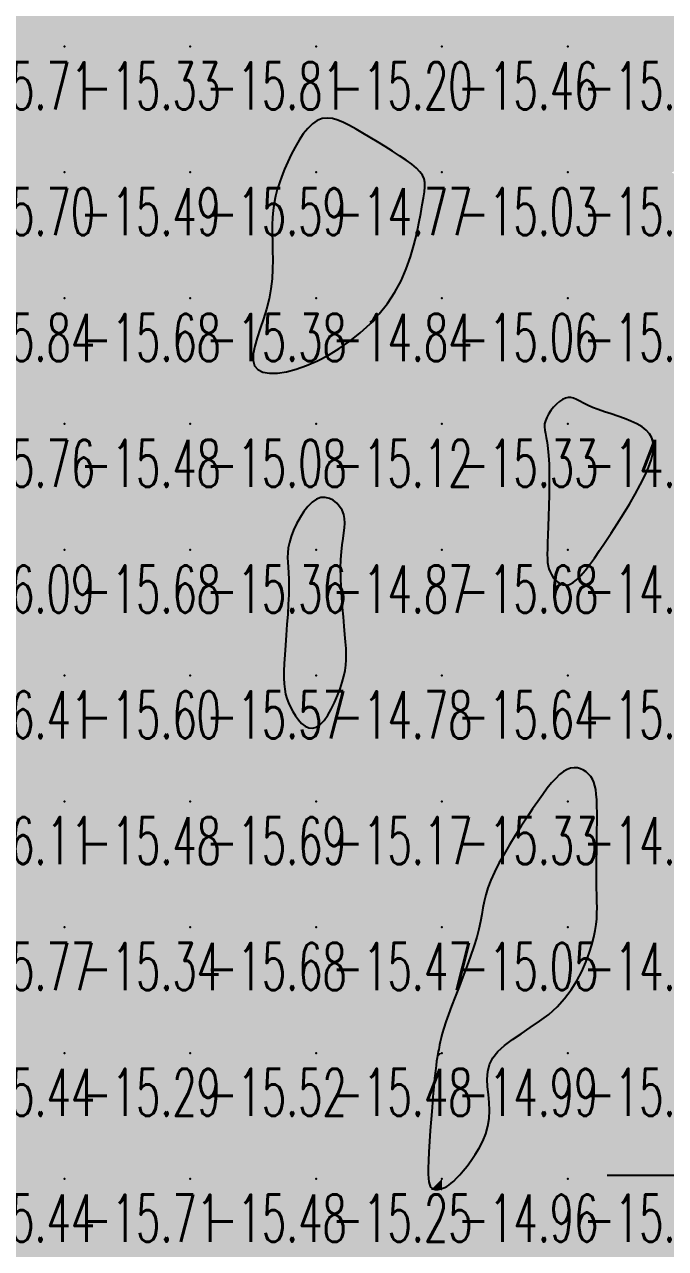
# Model space of a CAD drawing. Header units: millimetres. Extents: x 88261 to 90953, y 390274 to 392322.
# Drawn here: x 89697.1 to 89748, y 390741.7 to 390839 of the extents above; entities that cross this region are included whole.
import ezdxf
from ezdxf.enums import TextEntityAlignment as Align

# ---------------------------------------------------------------- set-up
doc = ezdxf.new("R2010")
doc.units = ezdxf.units.MM
doc.header["$LTSCALE"] = 25
for name, color, linetype in [('Carroyage(1)_Croix', 7, 'Continuous'), ('CN_04_00', 242, 'Continuous'), ('COTEAlt', 7, 'Continuous'), ('TN_COLORIAGE', 7, 'Continuous')]:
    doc.layers.add(name, color=color, linetype=linetype)
doc.styles.add('Simplex 1.0', font='Simplex.shx', dxfattribs={"width": 0.99, "height": 2.5})
doc.styles.get("Standard").update_dxf_attribs({"font": 'times.ttf'})

# ---------------------------------------------------------------- blocks, each defined once
blk = doc.blocks.new('COTE')
at = {"color": 0}
blk.add_point((0, 0), dxfattribs=at)
at = {"layer": 'COTEAlt'}
blk.add_attdef('ALT', text='', height=3.75, dxfattribs=at).set_placement((1.25, -1.25), align=Align.TOP_LEFT)

msp = doc.modelspace()

# ---------------------------------------------------------------- linework, layer by layer
at = {"layer": 'Carroyage(1)_Croix'}
msp.add_line((89743.4, 390747.54), (89755.9, 390747.54), dxfattribs=at)
at = {"layer": 'CN_04_00', "elevation": -15, "flags": 128}
for points in [[(89721.223, 390812.701), (89722.088, 390813.227), (89722.937, 390813.824), (89723.759, 390814.486), (89724.539, 390815.209), (89725.266, 390815.989), (89725.927, 390816.822), (89726.508, 390817.702), (89727.002, 390818.623), (89727.414, 390819.568), (89727.753, 390820.517), (89728.029, 390821.451), (89728.251, 390822.351), (89728.429, 390823.196), (89728.572, 390823.967), (89728.69, 390824.646), (89728.789, 390825.217), (89728.862, 390825.694), (89728.9, 390826.094), (89728.893, 390826.434), (89728.832, 390826.734), (89728.706, 390827.01), (89728.506, 390827.281), (89728.222, 390827.565), (89727.849, 390827.875), (89727.398, 390828.209), (89726.886, 390828.561), (89726.329, 390828.923), (89725.743, 390829.291), (89725.144, 390829.657), (89724.549, 390830.014), (89723.973, 390830.357), (89723.429, 390830.678), (89722.918, 390830.966), (89722.436, 390831.209), (89721.979, 390831.397), (89721.544, 390831.517), (89721.128, 390831.557), (89720.727, 390831.506), (89720.338, 390831.352), (89719.958, 390831.089), (89719.589, 390830.729), (89719.234, 390830.288), (89718.894, 390829.786), (89718.573, 390829.238), (89718.273, 390828.663), (89717.997, 390828.077), (89717.747, 390827.499), (89717.525, 390826.94), (89717.332, 390826.398), (89717.167, 390825.865), (89717.03, 390825.332), (89716.922, 390824.793), (89716.84, 390824.239), (89716.787, 390823.662), (89716.761, 390823.054), (89716.76, 390822.411), (89716.774, 390821.733), (89716.791, 390821.026), (89716.8, 390820.292), (89716.789, 390819.536), (89716.745, 390818.762), (89716.657, 390817.975), (89716.513, 390817.177), (89716.307, 390816.375), (89716.062, 390815.583), (89715.805, 390814.815), (89715.566, 390814.086), (89715.373, 390813.412), (89715.253, 390812.808), (89715.235, 390812.288), (89715.349, 390811.869), (89715.613, 390811.561), (89716.019, 390811.364), (89716.546, 390811.272), (89717.176, 390811.282), (89717.89, 390811.39), (89718.671, 390811.59), (89719.499, 390811.878), (89720.355, 390812.25), (89721.223, 390812.701)], [(89740.685, 390794.64), (89740.981, 390794.875), (89741.296, 390795.191), (89741.632, 390795.584), (89741.991, 390796.049), (89742.375, 390796.583), (89742.787, 390797.181), (89743.227, 390797.84), (89743.697, 390798.553), (89744.184, 390799.306), (89744.674, 390800.083), (89745.153, 390800.869), (89745.607, 390801.647), (89746.022, 390802.401), (89746.383, 390803.115), (89746.677, 390803.773), (89746.892, 390804.363), (89747.025, 390804.887), (89747.078, 390805.352), (89747.051, 390805.764), (89746.946, 390806.129), (89746.762, 390806.453), (89746.501, 390806.742), (89746.164, 390807.004), (89745.752, 390807.242), (89745.283, 390807.462), (89744.773, 390807.665), (89744.239, 390807.856), (89743.7, 390808.038), (89743.173, 390808.213), (89742.676, 390808.384), (89742.226, 390808.556), (89741.837, 390808.728), (89741.502, 390808.895), (89741.212, 390809.048), (89740.956, 390809.178), (89740.724, 390809.276), (89740.506, 390809.333), (89740.293, 390809.342), (89740.073, 390809.294), (89739.839, 390809.182), (89739.598, 390809.016), (89739.357, 390808.805), (89739.127, 390808.562), (89738.914, 390808.298), (89738.729, 390808.023), (89738.579, 390807.749), (89738.474, 390807.486), (89738.419, 390807.243), (89738.408, 390807.005), (89738.432, 390806.755), (89738.48, 390806.476), (89738.544, 390806.151), (89738.615, 390805.761), (89738.682, 390805.29), (89738.737, 390804.721), (89738.772, 390804.042), (89738.788, 390803.276), (89738.789, 390802.449), (89738.777, 390801.592), (89738.757, 390800.73), (89738.731, 390799.894), (89738.702, 390799.111), (89738.675, 390798.41), (89738.651, 390797.811), (89738.634, 390797.308), (89738.628, 390796.886), (89738.634, 390796.531), (89738.656, 390796.228), (89738.697, 390795.963), (89738.76, 390795.722), (89738.848, 390795.491), (89738.962, 390795.26), (89739.103, 390795.035), (89739.269, 390794.829), (89739.457, 390794.653), (89739.666, 390794.52), (89739.896, 390794.441), (89740.143, 390794.427), (89740.406, 390794.49), (89740.685, 390794.64)], [(89720.576, 390783.35), (89720.879, 390783.676), (89721.174, 390784.093), (89721.454, 390784.576), (89721.714, 390785.103), (89721.95, 390785.651), (89722.156, 390786.195), (89722.326, 390786.714), (89722.456, 390787.19), (89722.55, 390787.633), (89722.61, 390788.059), (89722.64, 390788.485), (89722.645, 390788.927), (89722.628, 390789.401), (89722.593, 390789.923), (89722.543, 390790.51), (89722.484, 390791.173), (89722.419, 390791.897), (89722.354, 390792.663), (89722.295, 390793.453), (89722.246, 390794.246), (89722.213, 390795.024), (89722.202, 390795.766), (89722.217, 390796.455), (89722.261, 390797.075), (89722.324, 390797.629), (89722.396, 390798.127), (89722.463, 390798.575), (89722.513, 390798.984), (89722.535, 390799.36), (89722.516, 390799.713), (89722.445, 390800.05), (89722.312, 390800.376), (89722.123, 390800.68), (89721.886, 390800.949), (89721.61, 390801.168), (89721.302, 390801.323), (89720.972, 390801.4), (89720.628, 390801.384), (89720.278, 390801.262), (89719.93, 390801.025), (89719.592, 390800.688), (89719.27, 390800.275), (89718.97, 390799.806), (89718.699, 390799.303), (89718.464, 390798.789), (89718.272, 390798.285), (89718.128, 390797.812), (89718.036, 390797.386), (89717.99, 390796.996), (89717.979, 390796.621), (89717.993, 390796.243), (89718.021, 390795.843), (89718.054, 390795.402), (89718.08, 390794.901), (89718.09, 390794.322), (89718.076, 390793.652), (89718.042, 390792.908), (89717.992, 390792.113), (89717.933, 390791.291), (89717.871, 390790.464), (89717.81, 390789.657), (89717.756, 390788.893), (89717.716, 390788.196), (89717.694, 390787.582), (89717.692, 390787.044), (89717.712, 390786.571), (89717.757, 390786.15), (89717.826, 390785.767), (89717.922, 390785.41), (89718.047, 390785.066), (89718.203, 390784.723), (89718.389, 390784.372), (89718.603, 390784.028), (89718.842, 390783.709), (89719.101, 390783.433), (89719.377, 390783.219), (89719.667, 390783.086), (89719.966, 390783.052), (89720.27, 390783.136), (89720.576, 390783.35)], [(89730.478, 390746.553), (89730.634, 390746.637), (89730.803, 390746.746), (89730.989, 390746.886), (89731.194, 390747.063), (89731.421, 390747.283), (89731.673, 390747.551), (89731.952, 390747.873), (89732.259, 390748.252), (89732.581, 390748.685), (89732.905, 390749.164), (89733.214, 390749.684), (89733.494, 390750.238), (89733.731, 390750.82), (89733.909, 390751.424), (89734.014, 390752.043), (89734.038, 390752.672), (89734.005, 390753.304), (89733.944, 390753.934), (89733.886, 390754.557), (89733.861, 390755.166), (89733.901, 390755.756), (89734.035, 390756.322), (89734.293, 390756.857), (89734.697, 390757.359), (89735.226, 390757.838), (89735.852, 390758.306), (89736.546, 390758.775), (89737.277, 390759.257), (89738.018, 390759.764), (89738.738, 390760.31), (89739.408, 390760.906), (89740.006, 390761.559), (89740.529, 390762.258), (89740.981, 390762.985), (89741.366, 390763.722), (89741.69, 390764.454), (89741.955, 390765.162), (89742.166, 390765.829), (89742.326, 390766.438), (89742.441, 390766.978), (89742.517, 390767.464), (89742.561, 390767.915), (89742.58, 390768.352), (89742.581, 390768.796), (89742.57, 390769.266), (89742.554, 390769.783), (89742.541, 390770.368), (89742.536, 390771.033), (89742.538, 390771.764), (89742.546, 390772.538), (89742.556, 390773.335), (89742.567, 390774.13), (89742.576, 390774.904), (89742.583, 390775.633), (89742.583, 390776.295), (89742.576, 390776.875), (89742.558, 390777.374), (89742.527, 390777.804), (89742.48, 390778.172), (89742.415, 390778.488), (89742.328, 390778.761), (89742.218, 390778.999), (89742.081, 390779.213), (89741.916, 390779.408), (89741.724, 390779.581), (89741.51, 390779.724), (89741.275, 390779.832), (89741.023, 390779.898), (89740.758, 390779.915), (89740.481, 390779.876), (89740.197, 390779.775), (89739.906, 390779.607), (89739.607, 390779.372), (89739.297, 390779.071), (89738.972, 390778.706), (89738.63, 390778.278), (89738.266, 390777.79), (89737.877, 390777.241), (89737.461, 390776.634), (89737.017, 390775.973), (89736.554, 390775.269), (89736.087, 390774.538), (89735.628, 390773.794), (89735.19, 390773.05), (89734.787, 390772.323), (89734.432, 390771.626), (89734.137, 390770.974), (89733.911, 390770.376), (89733.742, 390769.82), (89733.615, 390769.29), (89733.512, 390768.769), (89733.417, 390768.24), (89733.314, 390767.686), (89733.187, 390767.091), (89733.019, 390766.437), (89732.799, 390765.715), (89732.535, 390764.938), (89732.24, 390764.127), (89731.927, 390763.304), (89731.611, 390762.488), (89731.304, 390761.701), (89731.018, 390760.964), (89730.769, 390760.297), (89730.565, 390759.716), (89730.403, 390759.218), (89730.279, 390758.794), (89730.185, 390758.437), (89730.115, 390758.138), (89730.065, 390757.889), (89730.027, 390757.681), (89729.995, 390757.507), (89729.965, 390757.355), (89729.935, 390757.208), (89729.902, 390757.044), (89729.867, 390756.843), (89729.828, 390756.584), (89729.784, 390756.247), (89729.733, 390755.809), (89729.675, 390755.251), (89729.609, 390754.561), (89729.538, 390753.765), (89729.465, 390752.896), (89729.393, 390751.99), (89729.326, 390751.081), (89729.267, 390750.203), (89729.219, 390749.391), (89729.186, 390748.679), (89729.17, 390748.094), (89729.17, 390747.629), (89729.187, 390747.269), (89729.217, 390746.998), (89729.26, 390746.801), (89729.315, 390746.663), (89729.38, 390746.569), (89729.454, 390746.503), (89729.536, 390746.453), (89729.627, 390746.417), (89729.725, 390746.394), (89729.83, 390746.385), (89729.944, 390746.39), (89730.066, 390746.409), (89730.195, 390746.443), (89730.332, 390746.49), (89730.478, 390746.553)]]:
    msp.add_lwpolyline(points, close=True, dxfattribs=at)
at = {"layer": 'TN_COLORIAGE', "color": 241}
for points in [[(89690.249, 390847.239, -15.785), (89690.249, 390837.239, -15.785), (89700.249, 390847.239, -15.785)], [(89690.249, 390837.239, -15.785), (89700.249, 390837.239, -15.785), (89700.249, 390847.239, -15.785)], [(89700.249, 390847.239, -15.056), (89700.249, 390837.239, -15.056), (89710.249, 390847.239, -15.056)], [(89700.249, 390837.239, -15.056), (89710.249, 390837.239, -15.056), (89710.249, 390847.239, -15.056)], [(89710.249, 390847.239, -15.366), (89710.249, 390837.239, -15.366), (89720.249, 390847.239, -15.366)], [(89710.249, 390837.239, -15.366), (89720.249, 390837.239, -15.366), (89720.249, 390847.239, -15.366)], [(89720.249, 390847.239, -15.753), (89720.249, 390837.239, -15.753), (89730.249, 390847.239, -15.753)], [(89720.249, 390837.239, -15.753), (89730.249, 390837.239, -15.753), (89730.249, 390847.239, -15.753)], [(89730.249, 390847.239, -15.408), (89730.249, 390837.239, -15.408), (89740.249, 390847.239, -15.408)], [(89730.249, 390837.239, -15.408), (89740.249, 390837.239, -15.408), (89740.249, 390847.239, -15.408)], [(89740.249, 390847.239, -15.014), (89740.249, 390837.239, -15.014), (89750.249, 390847.239, -15.014)], [(89740.249, 390837.239, -15.014), (89750.249, 390837.239, -15.014), (89750.249, 390847.239, -15.014)], [(89690.249, 390837.239, -15.328), (89690.249, 390827.239, -15.328), (89700.249, 390837.239, -15.328)], [(89690.249, 390827.239, -15.328), (89700.249, 390827.239, -15.328), (89700.249, 390837.239, -15.328)], [(89700.249, 390837.239, -15.807), (89700.249, 390827.239, -15.807), (89710.249, 390837.239, -15.807)], [(89700.249, 390827.239, -15.807), (89710.249, 390827.239, -15.807), (89710.249, 390837.239, -15.807)], [(89710.249, 390837.239, -15.202), (89710.249, 390827.239, -15.202), (89720.249, 390837.239, -15.202)], [(89710.249, 390827.239, -15), (89717.44, 390827.239, -15), (89720.249, 390837.239, -15), (89720.249, 390832.573, -15)], [(89730.249, 390837.239, -15), (89723.592, 390830.582, -15), (89720.249, 390837.239, -15), (89720.249, 390832.573, -15)], [(89730.249, 390837.239, -15), (89723.592, 390830.582, -15), (89730.249, 390827.239, -15), (89729.22, 390827.239, -15)], [(89730.249, 390837.239, -15.736), (89730.249, 390827.239, -15.736), (89740.249, 390837.239, -15.736)], [(89730.249, 390827.239, -15.736), (89740.249, 390827.239, -15.736), (89740.249, 390837.239, -15.736)], [(89740.249, 390837.239, -15.302), (89740.249, 390827.239, -15.302), (89750.249, 390837.239, -15.302)], [(89748.506, 390827.239, -15.302), (89750.249, 390827.904, -15.302), (89740.249, 390827.239, -15.302), (89750.249, 390837.239, -15.302)], [(89690.249, 390827.239, -15.494), (89690.249, 390817.239, -15.494), (89700.249, 390827.239, -15.494)], [(89690.249, 390817.239, -15.494), (89700.249, 390817.239, -15.494), (89700.249, 390827.239, -15.494)], [(89700.249, 390827.239, -15.592), (89700.249, 390817.239, -15.592), (89710.249, 390827.239, -15.592)], [(89700.249, 390817.239, -15.592), (89710.249, 390817.239, -15.592), (89710.249, 390827.239, -15.592)], [(89710.249, 390827.239, -15), (89717.44, 390827.239, -15), (89710.249, 390817.239, -15), (89716.471, 390823.462, -15)], [(89730.249, 390817.239, -15), (89727.486, 390817.239, -15), (89730.249, 390827.239, -15), (89728.858, 390825.849, -15)], [(89729.22, 390827.239, -15.027), (89728.858, 390825.849, -15.027), (89730.249, 390827.239, -15.027)], [(89730.249, 390827.239, -15.764), (89730.249, 390817.239, -15.764), (89740.249, 390827.239, -15.764)], [(89730.249, 390817.239, -15.764), (89740.249, 390817.239, -15.764), (89740.249, 390827.239, -15.764)], [(89748.506, 390827.239, -15.262), (89749.617, 390826.608, -15.262), (89740.249, 390827.239, -15.262), (89740.249, 390817.239, -15.262)], [(89750.249, 390825.899, -15.262), (89749.617, 390826.608, -15.262), (89750.249, 390817.239, -15.262), (89740.249, 390817.239, -15.262)], [(89716.471, 390823.462, -15.381), (89717.238, 390817.239, -15.381), (89710.249, 390817.239, -15.381)], [(89690.249, 390817.239, -15.68), (89690.249, 390807.239, -15.68), (89700.249, 390817.239, -15.68)], [(89690.249, 390807.239, -15.68), (89700.249, 390807.239, -15.68), (89700.249, 390817.239, -15.68)], [(89700.249, 390817.239, -15.381), (89700.249, 390807.239, -15.381), (89710.249, 390817.239, -15.381)], [(89700.249, 390807.239, -15.381), (89710.249, 390807.239, -15.381), (89710.249, 390817.239, -15.381)], [(89710.249, 390817.239, -15), (89717.238, 390817.239, -15), (89710.249, 390807.239, -15), (89713.652, 390810.642, -15)], [(89720.249, 390807.239, -15), (89720.249, 390811.405, -15), (89730.249, 390817.239, -15), (89727.486, 390817.239, -15)], [(89720.249, 390807.239, -15.063), (89730.249, 390807.239, -15.063), (89730.249, 390817.239, -15.063)], [(89730.249, 390817.239, -15.262), (89730.249, 390807.239, -15.262), (89740.249, 390817.239, -15.262)], [(89730.249, 390807.239, -15), (89737.907, 390807.239, -15), (89740.249, 390817.239, -15), (89740.249, 390810, -15)], [(89750.249, 390817.239, -15), (89741.533, 390808.524, -15), (89740.249, 390817.239, -15), (89740.249, 390810, -15)], [(89750.249, 390817.239, -15), (89741.533, 390808.524, -15), (89750.249, 390807.239, -15), (89746.975, 390807.239, -15)], [(89720.249, 390807.239, -15), (89720.249, 390811.405, -15), (89710.249, 390807.239, -15), (89713.652, 390810.642, -15)], [(89690.249, 390799.874, -15.479), (89691.674, 390798.665, -15.479), (89690.249, 390807.239, -15.479), (89700.249, 390807.239, -15.479)], [(89692.372, 390797.239, -15.479), (89691.674, 390798.665, -15.479), (89700.249, 390797.239, -15.479), (89700.249, 390807.239, -15.479)], [(89700.249, 390807.239, -15.085), (89700.249, 390797.239, -15.085), (89710.249, 390807.239, -15.085)], [(89700.249, 390797.239, -15.085), (89710.249, 390797.239, -15.085), (89710.249, 390807.239, -15.085)], [(89710.249, 390807.239, -15.117), (89710.249, 390797.239, -15.117), (89720.249, 390807.239, -15.117)], [(89710.249, 390797.239, -15), (89717.536, 390797.239, -15), (89720.249, 390807.239, -15), (89720.249, 390802.552, -15)], [(89730.249, 390807.239, -15), (89723.136, 390800.127, -15), (89720.249, 390807.239, -15), (89720.249, 390802.552, -15)], [(89730.249, 390797.239, -15), (89721.877, 390797.239, -15), (89730.249, 390807.239, -15), (89723.136, 390800.127, -15)], [(89730.249, 390797.239, -15), (89738.97, 390805.961, -15), (89730.249, 390807.239, -15), (89737.907, 390807.239, -15)], [(89750.249, 390797.239, -15), (89742.892, 390797.239, -15), (89750.249, 390807.239, -15), (89747.549, 390804.54, -15)], [(89747.549, 390804.54, -15.049), (89746.975, 390807.239, -15.049), (89750.249, 390807.239, -15.049)], [(89738.631, 390797.239, -15.682), (89738.97, 390805.961, -15.682), (89730.249, 390797.239, -15.682)], [(89692.372, 390797.239, -15.679), (89695.835, 390792.826, -15.679), (89700.249, 390797.239, -15.679)], [(89695.835, 390792.826, -15.604), (89695.317, 390787.239, -15.604), (89700.249, 390797.239, -15.604), (89700.249, 390787.239, -15.604)], [(89700.249, 390797.239, -15.357), (89700.249, 390787.239, -15.357), (89710.249, 390797.239, -15.357)], [(89700.249, 390787.239, -15.357), (89710.249, 390787.239, -15.357), (89710.249, 390797.239, -15.357)], [(89710.249, 390787.239, -15), (89718.372, 390795.363, -15), (89710.249, 390797.239, -15), (89717.536, 390797.239, -15)], [(89722.655, 390789.646, -15.682), (89721.877, 390797.239, -15.682), (89730.249, 390797.239, -15.682)], [(89730.249, 390797.239, -15), (89722.655, 390789.646, -15), (89730.249, 390787.239, -15), (89722.762, 390787.239, -15)], [(89730.249, 390797.239, -15), (89738.631, 390797.239, -15), (89730.249, 390787.239, -15), (89738.551, 390795.542, -15)], [(89750.249, 390797.239, -15), (89742.892, 390797.239, -15), (89740.249, 390787.239, -15), (89740.249, 390793.54, -15)], [(89740.249, 390787.239, -15.367), (89750.249, 390787.239, -15.367), (89750.249, 390797.239, -15.367)], [(89717.515, 390787.239, -15.575), (89718.372, 390795.363, -15.575), (89710.249, 390787.239, -15.575)], [(89730.249, 390787.239, -15), (89738.551, 390795.542, -15), (89740.249, 390787.239, -15), (89740.249, 390793.54, -15)], [(89692.432, 390779.423, -15.476), (89691.989, 390777.239, -15.476), (89700.249, 390787.239, -15.476), (89700.249, 390777.239, -15.476)], [(89692.432, 390779.423, -15.604), (89695.317, 390787.239, -15.604), (89700.249, 390787.239, -15.604)], [(89700.249, 390787.239, -15.575), (89700.249, 390777.239, -15.575), (89710.249, 390787.239, -15.575)], [(89700.249, 390777.239, -15.575), (89710.249, 390777.239, -15.575), (89710.249, 390787.239, -15.575)], [(89710.249, 390777.239, -15), (89717.863, 390784.854, -15), (89710.249, 390787.239, -15), (89717.515, 390787.239, -15)], [(89730.249, 390787.239, -15), (89722.762, 390787.239, -15), (89720.249, 390777.239, -15), (89720.249, 390781.681, -15)], [(89720.249, 390777.239, -15.644), (89730.249, 390777.239, -15.644), (89730.249, 390787.239, -15.644)], [(89730.249, 390787.239, -15.224), (89730.249, 390777.239, -15.224), (89740.249, 390787.239, -15.224)], [(89730.249, 390777.239, -15), (89737.792, 390777.239, -15), (89740.249, 390787.239, -15), (89740.249, 390780.507, -15)], [(89750.249, 390787.239, -15), (89742.392, 390779.383, -15), (89740.249, 390787.239, -15), (89740.249, 390780.507, -15)], [(89750.249, 390787.239, -15), (89742.392, 390779.383, -15), (89750.249, 390777.239, -15), (89742.666, 390777.239, -15)], [(89710.249, 390777.239, -15), (89717.863, 390784.854, -15), (89720.249, 390777.239, -15), (89720.249, 390781.681, -15)], [(89690.249, 390773.984, -15.476), (89691.989, 390777.239, -15.476), (89690.249, 390767.239, -15.476), (89700.249, 390777.239, -15.476)], [(89690.249, 390767.239, -15.476), (89700.249, 390767.239, -15.476), (89700.249, 390777.239, -15.476)], [(89700.249, 390777.239, -15.69), (89700.249, 390767.239, -15.69), (89710.249, 390777.239, -15.69)], [(89700.249, 390767.239, -15.69), (89710.249, 390767.239, -15.69), (89710.249, 390777.239, -15.69)], [(89710.249, 390777.239, -15.173), (89710.249, 390767.239, -15.173), (89720.249, 390777.239, -15.173)], [(89710.249, 390767.239, -15.173), (89720.249, 390767.239, -15.173), (89720.249, 390777.239, -15.173)], [(89720.249, 390777.239, -15.334), (89720.249, 390767.239, -15.334), (89730.249, 390777.239, -15.334)], [(89720.249, 390767.239, -15.334), (89730.249, 390767.239, -15.334), (89730.249, 390777.239, -15.334)], [(89730.249, 390777.239, -15), (89737.792, 390777.239, -15), (89730.249, 390767.239, -15), (89733.35, 390770.341, -15)], [(89742.666, 390777.239, -15.341), (89742.441, 390769.432, -15.341), (89750.249, 390777.239, -15.341)], [(89750.249, 390777.239, -15), (89742.441, 390769.432, -15), (89750.249, 390767.239, -15), (89742.817, 390767.239, -15)], [(89733.35, 390770.341, -15.049), (89733.629, 390767.239, -15.049), (89730.249, 390767.239, -15.049)], [(89690.249, 390767.239, -15.337), (89690.249, 390757.239, -15.337), (89700.249, 390767.239, -15.337)], [(89690.249, 390757.239, -15.337), (89700.249, 390757.239, -15.337), (89700.249, 390767.239, -15.337)], [(89700.249, 390767.239, -15.681), (89700.249, 390757.239, -15.681), (89710.249, 390767.239, -15.681)], [(89700.249, 390757.239, -15.681), (89710.249, 390757.239, -15.681), (89710.249, 390767.239, -15.681)], [(89710.249, 390767.239, -15.466), (89710.249, 390757.239, -15.466), (89720.249, 390767.239, -15.466)], [(89710.249, 390757.239, -15.466), (89720.249, 390757.239, -15.466), (89720.249, 390767.239, -15.466)], [(89720.249, 390767.239, -15.049), (89720.249, 390757.239, -15.049), (89730.249, 390767.239, -15.049)], [(89720.249, 390757.239, -15), (89729.989, 390757.239, -15), (89730.249, 390767.239, -15), (89730.249, 390759.325, -15)], [(89733.629, 390767.239, -15.049), (89730.249, 390759.325, -15.049), (89730.249, 390767.239, -15.049)], [(89750.249, 390767.239, -15), (89742.817, 390767.239, -15), (89740.249, 390757.239, -15), (89740.249, 390760.239, -15)], [(89740.249, 390757.239, -15.277), (89750.249, 390757.239, -15.277), (89750.249, 390767.239, -15.277)], [(89740.249, 390760.239, -15.041), (89732.639, 390757.239, -15.041), (89740.249, 390757.239, -15.041)], [(89690.249, 390757.239, -15.291), (89690.249, 390747.239, -15.291), (89700.249, 390757.239, -15.291)], [(89690.249, 390747.239, -15.291), (89700.249, 390747.239, -15.291), (89700.249, 390757.239, -15.291)], [(89700.249, 390757.239, -15.524), (89700.249, 390747.239, -15.524), (89710.249, 390757.239, -15.524)], [(89700.249, 390747.239, -15.524), (89710.249, 390747.239, -15.524), (89710.249, 390757.239, -15.524)], [(89710.249, 390757.239, -15.484), (89710.249, 390747.239, -15.484), (89720.249, 390757.239, -15.484)], [(89710.249, 390747.239, -15.484), (89720.249, 390747.239, -15.484), (89720.249, 390757.239, -15.484)], [(89720.249, 390757.239, -15), (89729.989, 390757.239, -15), (89720.249, 390747.239, -15), (89729.766, 390756.757, -15)], [(89728.994, 390747.239, -15.255), (89729.766, 390756.757, -15.255), (89720.249, 390747.239, -15.255)], [(89740.249, 390747.239, -15), (89731.627, 390747.239, -15), (89740.249, 390757.239, -15), (89734.954, 390751.945, -15)], [(89734.954, 390751.945, -15.041), (89732.639, 390757.239, -15.041), (89740.249, 390757.239, -15.041)], [(89740.249, 390757.239, -15.082), (89740.249, 390747.239, -15.082), (89750.249, 390757.239, -15.082)], [(89740.249, 390747.239, -15.082), (89750.249, 390747.239, -15.082), (89750.249, 390757.239, -15.082)], [(89690.249, 390747.239, -15.714), (89690.249, 390737.239, -15.714), (89700.249, 390747.239, -15.714)], [(89690.249, 390737.239, -15.714), (89700.249, 390737.239, -15.714), (89700.249, 390747.239, -15.714)], [(89700.249, 390747.239, -15.476), (89700.249, 390737.239, -15.476), (89710.249, 390747.239, -15.476)], [(89700.249, 390737.239, -15.476), (89710.249, 390737.239, -15.476), (89710.249, 390747.239, -15.476)], [(89710.249, 390747.239, -15.255), (89710.249, 390737.239, -15.255), (89720.249, 390747.239, -15.255)], [(89710.249, 390737.239, -15.255), (89720.249, 390737.239, -15.255), (89720.249, 390747.239, -15.255)], [(89720.249, 390737.239, -15), (89729.37, 390746.361, -15), (89720.249, 390747.239, -15), (89728.994, 390747.239, -15)], [(89730.249, 390737.239, -15), (89730.249, 390746.335, -15), (89740.249, 390747.239, -15), (89731.627, 390747.239, -15)], [(89730.249, 390737.239, -15.228), (89740.249, 390737.239, -15.228), (89740.249, 390747.239, -15.228)], [(89740.249, 390747.239, -15.05), (89740.249, 390737.239, -15.05), (89750.249, 390747.239, -15.05)], [(89740.249, 390737.239, -15.05), (89750.249, 390737.239, -15.05), (89750.249, 390747.239, -15.05)], [(89720.249, 390737.239, -15), (89729.37, 390746.361, -15), (89730.249, 390737.239, -15), (89730.249, 390746.335, -15)]]:
    msp.add_solid(points, dxfattribs=at)
at = {"layer": 'TN_COLORIAGE', "color": 231}
for points in [[(89720.249, 390832.573, -14.769), (89717.44, 390827.239, -14.769), (89720.249, 390827.239, -14.769)], [(89720.249, 390832.573, -14.769), (89723.592, 390830.582, -14.769), (89720.249, 390827.239, -14.769)], [(89729.22, 390827.239, -14.769), (89723.592, 390830.582, -14.769), (89720.249, 390827.239, -14.769)], [(89716.471, 390823.462, -14.769), (89717.44, 390827.239, -14.769), (89720.249, 390827.239, -14.769)], [(89717.238, 390817.239, -14.769), (89716.471, 390823.462, -14.769), (89720.249, 390817.239, -14.769), (89720.249, 390827.239, -14.769)], [(89728.858, 390825.849, -14.769), (89729.22, 390827.239, -14.769), (89720.249, 390817.239, -14.769), (89720.249, 390827.239, -14.769)], [(89728.858, 390825.849, -14.836), (89727.486, 390817.239, -14.836), (89720.249, 390817.239, -14.836)], [(89713.652, 390810.642, -14.836), (89717.238, 390817.239, -14.836), (89720.249, 390817.239, -14.836)], [(89713.652, 390810.642, -14.836), (89720.249, 390811.405, -14.836), (89720.249, 390817.239, -14.836)], [(89727.486, 390817.239, -14.836), (89720.249, 390811.405, -14.836), (89720.249, 390817.239, -14.836)], [(89740.249, 390810, -14.9), (89737.907, 390807.239, -14.9), (89740.249, 390807.239, -14.9)], [(89740.249, 390810, -14.9), (89741.533, 390808.524, -14.9), (89740.249, 390807.239, -14.9)], [(89746.975, 390807.239, -14.9), (89741.533, 390808.524, -14.9), (89740.249, 390807.239, -14.9)], [(89737.907, 390807.239, -14.9), (89738.97, 390805.961, -14.9), (89740.249, 390807.239, -14.9)], [(89738.97, 390805.961, -14.868), (89738.631, 390797.239, -14.868), (89740.249, 390807.239, -14.868), (89740.249, 390797.239, -14.868)], [(89746.975, 390807.239, -14.868), (89747.549, 390804.54, -14.868), (89740.249, 390807.239, -14.868), (89740.249, 390797.239, -14.868)], [(89747.549, 390804.54, -14.868), (89742.892, 390797.239, -14.868), (89740.249, 390797.239, -14.868)], [(89720.249, 390802.552, -14.867), (89717.536, 390797.239, -14.867), (89720.249, 390797.239, -14.867)], [(89720.249, 390802.552, -14.867), (89723.136, 390800.127, -14.867), (89720.249, 390797.239, -14.867)], [(89723.136, 390800.127, -14.867), (89721.877, 390797.239, -14.867), (89720.249, 390797.239, -14.867)], [(89718.372, 390795.363, -14.784), (89717.515, 390787.239, -14.784), (89720.249, 390797.239, -14.784), (89720.249, 390787.239, -14.784)], [(89717.536, 390797.239, -14.867), (89718.372, 390795.363, -14.867), (89720.249, 390797.239, -14.867)], [(89721.877, 390797.239, -14.784), (89722.655, 390789.646, -14.784), (89720.249, 390797.239, -14.784), (89720.249, 390787.239, -14.784)], [(89738.551, 390795.542, -14.868), (89738.631, 390797.239, -14.868), (89740.249, 390797.239, -14.868)], [(89740.249, 390793.54, -14.868), (89738.551, 390795.542, -14.868), (89740.249, 390797.239, -14.868)], [(89740.249, 390793.54, -14.868), (89742.892, 390797.239, -14.868), (89740.249, 390797.239, -14.868)], [(89722.762, 390787.239, -14.784), (89722.655, 390789.646, -14.784), (89720.249, 390787.239, -14.784)], [(89717.515, 390787.239, -14.784), (89717.863, 390784.854, -14.784), (89720.249, 390787.239, -14.784)], [(89720.249, 390781.681, -14.784), (89717.863, 390784.854, -14.784), (89720.249, 390787.239, -14.784)], [(89720.249, 390781.681, -14.784), (89722.762, 390787.239, -14.784), (89720.249, 390787.239, -14.784)], [(89740.249, 390780.507, -14.891), (89737.792, 390777.239, -14.891), (89740.249, 390777.239, -14.891)], [(89740.249, 390780.507, -14.891), (89742.392, 390779.383, -14.891), (89740.249, 390777.239, -14.891)], [(89742.666, 390777.239, -14.891), (89742.392, 390779.383, -14.891), (89740.249, 390777.239, -14.891)], [(89733.35, 390770.341, -14.891), (89737.792, 390777.239, -14.891), (89740.249, 390777.239, -14.891)], [(89733.629, 390767.239, -14.891), (89733.35, 390770.341, -14.891), (89740.249, 390767.239, -14.891), (89740.249, 390777.239, -14.891)], [(89742.441, 390769.432, -14.891), (89742.666, 390777.239, -14.891), (89740.249, 390767.239, -14.891), (89740.249, 390777.239, -14.891)], [(89742.817, 390767.239, -14.904), (89742.441, 390769.432, -14.904), (89740.249, 390767.239, -14.904)], [(89730.249, 390759.325, -14.904), (89733.629, 390767.239, -14.904), (89730.249, 390757.239, -14.904), (89740.249, 390767.239, -14.904)], [(89732.639, 390757.239, -14.904), (89740.249, 390760.239, -14.904), (89730.249, 390757.239, -14.904), (89740.249, 390767.239, -14.904)], [(89740.249, 390760.239, -14.904), (89742.817, 390767.239, -14.904), (89740.249, 390767.239, -14.904)], [(89730.249, 390759.325, -14.987), (89729.989, 390757.239, -14.987), (89730.249, 390757.239, -14.987)], [(89729.766, 390756.757, -14.963), (89728.994, 390747.239, -14.963), (89730.249, 390757.239, -14.963), (89730.249, 390747.239, -14.963)], [(89729.766, 390756.757, -14.987), (89729.989, 390757.239, -14.987), (89730.249, 390757.239, -14.987)], [(89732.639, 390757.239, -14.963), (89734.954, 390751.945, -14.963), (89730.249, 390757.239, -14.963), (89730.249, 390747.239, -14.963)], [(89734.954, 390751.945, -14.963), (89731.627, 390747.239, -14.963), (89730.249, 390747.239, -14.963)], [(89728.994, 390747.239, -14.963), (89729.37, 390746.361, -14.963), (89730.249, 390747.239, -14.963)], [(89730.249, 390746.335, -14.963), (89729.37, 390746.361, -14.963), (89730.249, 390747.239, -14.963)], [(89731.627, 390747.239, -14.963), (89730.249, 390746.335, -14.963), (89730.249, 390747.239, -14.963)]]:
    msp.add_solid(points, dxfattribs=at)

# ---------------------------------------------------------------- block references
at = {"layer": 'COTEAlt'}
ref = msp.add_blockref('COTE', (89690.249, 390837.239), dxfattribs=at)
ref.add_attrib('ALT', '-15.71', dxfattribs={"height": 3.75, "style": 'Simplex 1.0', "width": 0.6}).set_placement((89691.499, 390835.989), align=Align.TOP_LEFT)
ref = msp.add_blockref('COTE', (89700.249, 390837.239), dxfattribs=at)
ref.add_attrib('ALT', '-15.33', dxfattribs={"height": 3.75, "style": 'Simplex 1.0', "width": 0.6}).set_placement((89701.499, 390835.989), align=Align.TOP_LEFT)
ref = msp.add_blockref('COTE', (89710.249, 390837.239), dxfattribs=at)
ref.add_attrib('ALT', '-15.81', dxfattribs={"height": 3.75, "style": 'Simplex 1.0', "width": 0.6}).set_placement((89711.499, 390835.989), align=Align.TOP_LEFT)
ref = msp.add_blockref('COTE', (89720.249, 390837.239), dxfattribs=at)
ref.add_attrib('ALT', '-15.20', dxfattribs={"height": 3.75, "style": 'Simplex 1.0', "width": 0.6}).set_placement((89721.499, 390835.989), align=Align.TOP_LEFT)
ref = msp.add_blockref('COTE', (89730.249, 390837.239), dxfattribs=at)
ref.add_attrib('ALT', '-15.46', dxfattribs={"height": 3.75, "style": 'Simplex 1.0', "width": 0.6}).set_placement((89731.499, 390835.989), align=Align.TOP_LEFT)
ref = msp.add_blockref('COTE', (89740.249, 390837.239), dxfattribs=at)
ref.add_attrib('ALT', '-15.74', dxfattribs={"height": 3.75, "style": 'Simplex 1.0', "width": 0.6}).set_placement((89741.499, 390835.989), align=Align.TOP_LEFT)
ref = msp.add_blockref('COTE', (89690.249, 390827.239), dxfattribs=at)
ref.add_attrib('ALT', '-15.70', dxfattribs={"height": 3.75, "style": 'Simplex 1.0', "width": 0.6}).set_placement((89691.499, 390825.989), align=Align.TOP_LEFT)
ref = msp.add_blockref('COTE', (89700.249, 390827.239), dxfattribs=at)
ref.add_attrib('ALT', '-15.49', dxfattribs={"height": 3.75, "style": 'Simplex 1.0', "width": 0.6}).set_placement((89701.499, 390825.989), align=Align.TOP_LEFT)
ref = msp.add_blockref('COTE', (89710.249, 390827.239), dxfattribs=at)
ref.add_attrib('ALT', '-15.59', dxfattribs={"height": 3.75, "style": 'Simplex 1.0', "width": 0.6}).set_placement((89711.499, 390825.989), align=Align.TOP_LEFT)
ref = msp.add_blockref('COTE', (89720.249, 390827.239), dxfattribs=at)
ref.add_attrib('ALT', '-14.77', dxfattribs={"height": 3.75, "style": 'Simplex 1.0', "width": 0.6}).set_placement((89721.499, 390825.989), align=Align.TOP_LEFT)
ref = msp.add_blockref('COTE', (89730.249, 390827.239), dxfattribs=at)
ref.add_attrib('ALT', '-15.03', dxfattribs={"height": 3.75, "style": 'Simplex 1.0', "width": 0.6}).set_placement((89731.499, 390825.989), align=Align.TOP_LEFT)
ref = msp.add_blockref('COTE', (89740.249, 390827.239), dxfattribs=at)
ref.add_attrib('ALT', '-15.76', dxfattribs={"height": 3.75, "style": 'Simplex 1.0', "width": 0.6}).set_placement((89741.499, 390825.989), align=Align.TOP_LEFT)
ref = msp.add_blockref('COTE', (89690.249, 390817.239), dxfattribs=at)
ref.add_attrib('ALT', '-15.84', dxfattribs={"height": 3.75, "style": 'Simplex 1.0', "width": 0.6}).set_placement((89691.499, 390815.989), align=Align.TOP_LEFT)
ref = msp.add_blockref('COTE', (89700.249, 390817.239), dxfattribs=at)
ref.add_attrib('ALT', '-15.68', dxfattribs={"height": 3.75, "style": 'Simplex 1.0', "width": 0.6}).set_placement((89701.499, 390815.989), align=Align.TOP_LEFT)
ref = msp.add_blockref('COTE', (89710.249, 390817.239), dxfattribs=at)
ref.add_attrib('ALT', '-15.38', dxfattribs={"height": 3.75, "style": 'Simplex 1.0', "width": 0.6}).set_placement((89711.499, 390815.989), align=Align.TOP_LEFT)
ref = msp.add_blockref('COTE', (89720.249, 390817.239), dxfattribs=at)
ref.add_attrib('ALT', '-14.84', dxfattribs={"height": 3.75, "style": 'Simplex 1.0', "width": 0.6}).set_placement((89721.499, 390815.989), align=Align.TOP_LEFT)
ref = msp.add_blockref('COTE', (89730.249, 390817.239), dxfattribs=at)
ref.add_attrib('ALT', '-15.06', dxfattribs={"height": 3.75, "style": 'Simplex 1.0', "width": 0.6}).set_placement((89731.499, 390815.989), align=Align.TOP_LEFT)
ref = msp.add_blockref('COTE', (89740.249, 390817.239), dxfattribs=at)
ref.add_attrib('ALT', '-15.26', dxfattribs={"height": 3.75, "style": 'Simplex 1.0', "width": 0.6}).set_placement((89741.499, 390815.989), align=Align.TOP_LEFT)
ref = msp.add_blockref('COTE', (89690.249, 390807.239), dxfattribs=at)
ref.add_attrib('ALT', '-15.76', dxfattribs={"height": 3.75, "style": 'Simplex 1.0', "width": 0.6}).set_placement((89691.499, 390805.989), align=Align.TOP_LEFT)
ref = msp.add_blockref('COTE', (89700.249, 390807.239), dxfattribs=at)
ref.add_attrib('ALT', '-15.48', dxfattribs={"height": 3.75, "style": 'Simplex 1.0', "width": 0.6}).set_placement((89701.499, 390805.989), align=Align.TOP_LEFT)
ref = msp.add_blockref('COTE', (89710.249, 390807.239), dxfattribs=at)
ref.add_attrib('ALT', '-15.08', dxfattribs={"height": 3.75, "style": 'Simplex 1.0', "width": 0.6}).set_placement((89711.499, 390805.989), align=Align.TOP_LEFT)
ref = msp.add_blockref('COTE', (89720.249, 390807.239), dxfattribs=at)
ref.add_attrib('ALT', '-15.12', dxfattribs={"height": 3.75, "style": 'Simplex 1.0', "width": 0.6}).set_placement((89721.499, 390805.989), align=Align.TOP_LEFT)
ref = msp.add_blockref('COTE', (89730.249, 390807.239), dxfattribs=at)
ref.add_attrib('ALT', '-15.33', dxfattribs={"height": 3.75, "style": 'Simplex 1.0', "width": 0.6}).set_placement((89731.499, 390805.989), align=Align.TOP_LEFT)
ref = msp.add_blockref('COTE', (89740.249, 390807.239), dxfattribs=at)
ref.add_attrib('ALT', '-14.90', dxfattribs={"height": 3.75, "style": 'Simplex 1.0', "width": 0.6}).set_placement((89741.499, 390805.989), align=Align.TOP_LEFT)
ref = msp.add_blockref('COTE', (89690.249, 390797.239), dxfattribs=at)
ref.add_attrib('ALT', '-16.09', dxfattribs={"height": 3.75, "style": 'Simplex 1.0', "width": 0.6}).set_placement((89691.499, 390795.989), align=Align.TOP_LEFT)
ref = msp.add_blockref('COTE', (89700.249, 390797.239), dxfattribs=at)
ref.add_attrib('ALT', '-15.68', dxfattribs={"height": 3.75, "style": 'Simplex 1.0', "width": 0.6}).set_placement((89701.499, 390795.989), align=Align.TOP_LEFT)
ref = msp.add_blockref('COTE', (89710.249, 390797.239), dxfattribs=at)
ref.add_attrib('ALT', '-15.36', dxfattribs={"height": 3.75, "style": 'Simplex 1.0', "width": 0.6}).set_placement((89711.499, 390795.989), align=Align.TOP_LEFT)
ref = msp.add_blockref('COTE', (89720.249, 390797.239), dxfattribs=at)
ref.add_attrib('ALT', '-14.87', dxfattribs={"height": 3.75, "style": 'Simplex 1.0', "width": 0.6}).set_placement((89721.499, 390795.989), align=Align.TOP_LEFT)
ref = msp.add_blockref('COTE', (89730.249, 390797.239), dxfattribs=at)
ref.add_attrib('ALT', '-15.68', dxfattribs={"height": 3.75, "style": 'Simplex 1.0', "width": 0.6}).set_placement((89731.499, 390795.989), align=Align.TOP_LEFT)
ref = msp.add_blockref('COTE', (89740.249, 390797.239), dxfattribs=at)
ref.add_attrib('ALT', '-14.87', dxfattribs={"height": 3.75, "style": 'Simplex 1.0', "width": 0.6}).set_placement((89741.499, 390795.989), align=Align.TOP_LEFT)
ref = msp.add_blockref('COTE', (89690.249, 390787.239), dxfattribs=at)
ref.add_attrib('ALT', '-16.41', dxfattribs={"height": 3.75, "style": 'Simplex 1.0', "width": 0.6}).set_placement((89691.499, 390785.989), align=Align.TOP_LEFT)
ref = msp.add_blockref('COTE', (89700.249, 390787.239), dxfattribs=at)
ref.add_attrib('ALT', '-15.60', dxfattribs={"height": 3.75, "style": 'Simplex 1.0', "width": 0.6}).set_placement((89701.499, 390785.989), align=Align.TOP_LEFT)
ref = msp.add_blockref('COTE', (89710.249, 390787.239), dxfattribs=at)
ref.add_attrib('ALT', '-15.57', dxfattribs={"height": 3.75, "style": 'Simplex 1.0', "width": 0.6}).set_placement((89711.499, 390785.989), align=Align.TOP_LEFT)
ref = msp.add_blockref('COTE', (89720.249, 390787.239), dxfattribs=at)
ref.add_attrib('ALT', '-14.78', dxfattribs={"height": 3.75, "style": 'Simplex 1.0', "width": 0.6}).set_placement((89721.499, 390785.989), align=Align.TOP_LEFT)
ref = msp.add_blockref('COTE', (89730.249, 390787.239), dxfattribs=at)
ref.add_attrib('ALT', '-15.64', dxfattribs={"height": 3.75, "style": 'Simplex 1.0', "width": 0.6}).set_placement((89731.499, 390785.989), align=Align.TOP_LEFT)
ref = msp.add_blockref('COTE', (89740.249, 390787.239), dxfattribs=at)
ref.add_attrib('ALT', '-15.22', dxfattribs={"height": 3.75, "style": 'Simplex 1.0', "width": 0.6}).set_placement((89741.499, 390785.989), align=Align.TOP_LEFT)
ref = msp.add_blockref('COTE', (89690.249, 390777.239), dxfattribs=at)
ref.add_attrib('ALT', '-16.11', dxfattribs={"height": 3.75, "style": 'Simplex 1.0', "width": 0.6}).set_placement((89691.499, 390775.989), align=Align.TOP_LEFT)
ref = msp.add_blockref('COTE', (89700.249, 390777.239), dxfattribs=at)
ref.add_attrib('ALT', '-15.48', dxfattribs={"height": 3.75, "style": 'Simplex 1.0', "width": 0.6}).set_placement((89701.499, 390775.989), align=Align.TOP_LEFT)
ref = msp.add_blockref('COTE', (89710.249, 390777.239), dxfattribs=at)
ref.add_attrib('ALT', '-15.69', dxfattribs={"height": 3.75, "style": 'Simplex 1.0', "width": 0.6}).set_placement((89711.499, 390775.989), align=Align.TOP_LEFT)
ref = msp.add_blockref('COTE', (89720.249, 390777.239), dxfattribs=at)
ref.add_attrib('ALT', '-15.17', dxfattribs={"height": 3.75, "style": 'Simplex 1.0', "width": 0.6}).set_placement((89721.499, 390775.989), align=Align.TOP_LEFT)
ref = msp.add_blockref('COTE', (89730.249, 390777.239), dxfattribs=at)
ref.add_attrib('ALT', '-15.33', dxfattribs={"height": 3.75, "style": 'Simplex 1.0', "width": 0.6}).set_placement((89731.499, 390775.989), align=Align.TOP_LEFT)
ref = msp.add_blockref('COTE', (89740.249, 390777.239), dxfattribs=at)
ref.add_attrib('ALT', '-14.89', dxfattribs={"height": 3.75, "style": 'Simplex 1.0', "width": 0.6}).set_placement((89741.499, 390775.989), align=Align.TOP_LEFT)
ref = msp.add_blockref('COTE', (89690.249, 390767.239), dxfattribs=at)
ref.add_attrib('ALT', '-15.77', dxfattribs={"height": 3.75, "style": 'Simplex 1.0', "width": 0.6}).set_placement((89691.499, 390765.989), align=Align.TOP_LEFT)
ref = msp.add_blockref('COTE', (89700.249, 390767.239), dxfattribs=at)
ref.add_attrib('ALT', '-15.34', dxfattribs={"height": 3.75, "style": 'Simplex 1.0', "width": 0.6}).set_placement((89701.499, 390765.989), align=Align.TOP_LEFT)
ref = msp.add_blockref('COTE', (89710.249, 390767.239), dxfattribs=at)
ref.add_attrib('ALT', '-15.68', dxfattribs={"height": 3.75, "style": 'Simplex 1.0', "width": 0.6}).set_placement((89711.499, 390765.989), align=Align.TOP_LEFT)
ref = msp.add_blockref('COTE', (89720.249, 390767.239), dxfattribs=at)
ref.add_attrib('ALT', '-15.47', dxfattribs={"height": 3.75, "style": 'Simplex 1.0', "width": 0.6}).set_placement((89721.499, 390765.989), align=Align.TOP_LEFT)
ref = msp.add_blockref('COTE', (89730.249, 390767.239), dxfattribs=at)
ref.add_attrib('ALT', '-15.05', dxfattribs={"height": 3.75, "style": 'Simplex 1.0', "width": 0.6}).set_placement((89731.499, 390765.989), align=Align.TOP_LEFT)
ref = msp.add_blockref('COTE', (89740.249, 390767.239), dxfattribs=at)
ref.add_attrib('ALT', '-14.90', dxfattribs={"height": 3.75, "style": 'Simplex 1.0', "width": 0.6}).set_placement((89741.499, 390765.989), align=Align.TOP_LEFT)
ref = msp.add_blockref('COTE', (89690.249, 390757.239), dxfattribs=at)
ref.add_attrib('ALT', '-15.44', dxfattribs={"height": 3.75, "style": 'Simplex 1.0', "width": 0.6}).set_placement((89691.499, 390755.989), align=Align.TOP_LEFT)
ref = msp.add_blockref('COTE', (89700.249, 390757.239), dxfattribs=at)
ref.add_attrib('ALT', '-15.29', dxfattribs={"height": 3.75, "style": 'Simplex 1.0', "width": 0.6}).set_placement((89701.499, 390755.989), align=Align.TOP_LEFT)
ref = msp.add_blockref('COTE', (89710.249, 390757.239), dxfattribs=at)
ref.add_attrib('ALT', '-15.52', dxfattribs={"height": 3.75, "style": 'Simplex 1.0', "width": 0.6}).set_placement((89711.499, 390755.989), align=Align.TOP_LEFT)
ref = msp.add_blockref('COTE', (89720.249, 390757.239), dxfattribs=at)
ref.add_attrib('ALT', '-15.48', dxfattribs={"height": 3.75, "style": 'Simplex 1.0', "width": 0.6}).set_placement((89721.499, 390755.989), align=Align.TOP_LEFT)
ref = msp.add_blockref('COTE', (89730.249, 390757.239), dxfattribs=at)
ref.add_attrib('ALT', '-14.99', dxfattribs={"height": 3.75, "style": 'Simplex 1.0', "width": 0.6}).set_placement((89731.499, 390755.989), align=Align.TOP_LEFT)
ref = msp.add_blockref('COTE', (89740.249, 390757.239), dxfattribs=at)
ref.add_attrib('ALT', '-15.04', dxfattribs={"height": 3.75, "style": 'Simplex 1.0', "width": 0.6}).set_placement((89741.499, 390755.989), align=Align.TOP_LEFT)
ref = msp.add_blockref('COTE', (89690.249, 390747.239), dxfattribs=at)
ref.add_attrib('ALT', '-15.44', dxfattribs={"height": 3.75, "style": 'Simplex 1.0', "width": 0.6}).set_placement((89691.499, 390745.989), align=Align.TOP_LEFT)
ref = msp.add_blockref('COTE', (89700.249, 390747.239), dxfattribs=at)
ref.add_attrib('ALT', '-15.71', dxfattribs={"height": 3.75, "style": 'Simplex 1.0', "width": 0.6}).set_placement((89701.499, 390745.989), align=Align.TOP_LEFT)
ref = msp.add_blockref('COTE', (89710.249, 390747.239), dxfattribs=at)
ref.add_attrib('ALT', '-15.48', dxfattribs={"height": 3.75, "style": 'Simplex 1.0', "width": 0.6}).set_placement((89711.499, 390745.989), align=Align.TOP_LEFT)
ref = msp.add_blockref('COTE', (89720.249, 390747.239), dxfattribs=at)
ref.add_attrib('ALT', '-15.25', dxfattribs={"height": 3.75, "style": 'Simplex 1.0', "width": 0.6}).set_placement((89721.499, 390745.989), align=Align.TOP_LEFT)
ref = msp.add_blockref('COTE', (89730.249, 390747.239), dxfattribs=at)
ref.add_attrib('ALT', '-14.96', dxfattribs={"height": 3.75, "style": 'Simplex 1.0', "width": 0.6}).set_placement((89731.499, 390745.989), align=Align.TOP_LEFT)
ref = msp.add_blockref('COTE', (89740.249, 390747.239), dxfattribs=at)
ref.add_attrib('ALT', '-15.23', dxfattribs={"height": 3.75, "style": 'Simplex 1.0', "width": 0.6}).set_placement((89741.499, 390745.989), align=Align.TOP_LEFT)

doc.saveas('drawing.dxf')
